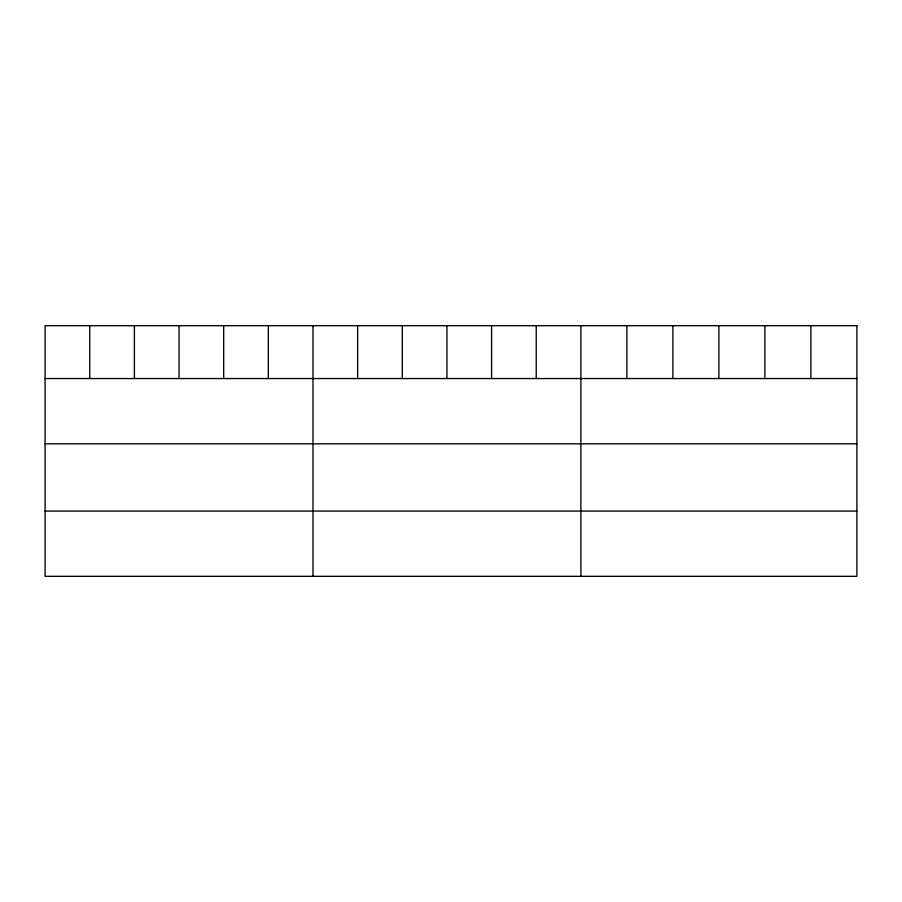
<?xml version="1.0" encoding="UTF-8"?>
<svg xmlns="http://www.w3.org/2000/svg" width="902" height="902" viewBox="0 0 902 902"><rect width="100%" height="100%" fill="white"/><g stroke="black" fill="none" stroke-linecap="round" stroke-linejoin="round"><path stroke-width="1.35" d="M45.1 378.558L856.9 378.558M45.1 443.818L856.9 443.818M45.1 511.062L856.9 511.062M810.898 325.667L810.898 378.558M764.896 325.667L764.896 378.558M718.894 325.667L718.894 378.558M672.892 325.667L672.892 378.558M626.89 325.667L626.89 378.558M580.888 325.667L580.888 576.333M536.239 325.667L536.239 378.558M491.59 325.667L491.59 378.558M446.941 325.667L446.941 378.558M402.292 325.667L402.292 378.558M357.643 325.667L357.643 378.558M312.994 325.667L312.994 576.333M268.345 325.667L268.345 378.558M223.696 325.667L223.696 378.558M179.047 325.667L179.047 378.558M134.398 325.667L134.398 378.558M89.749 325.667L89.749 378.558M856.9 325.667L45.1 325.667L45.1 576.333L856.9 576.333L856.9 325.667"/></g></svg>
